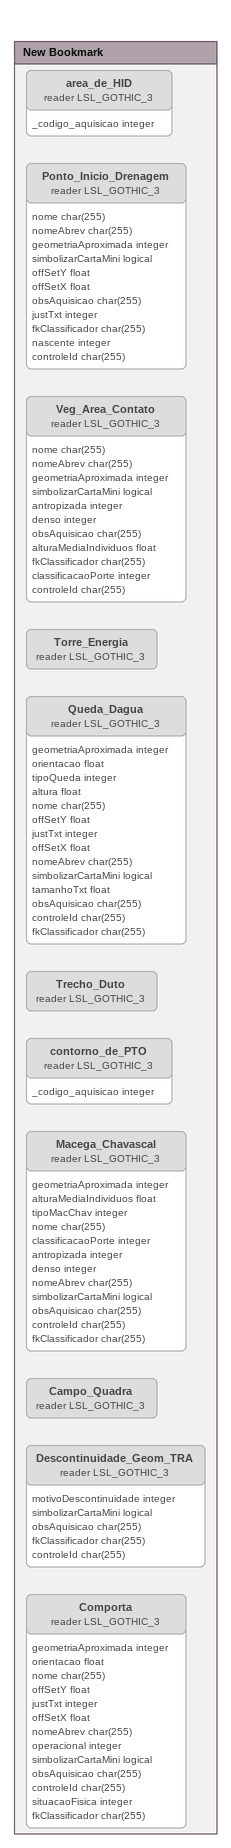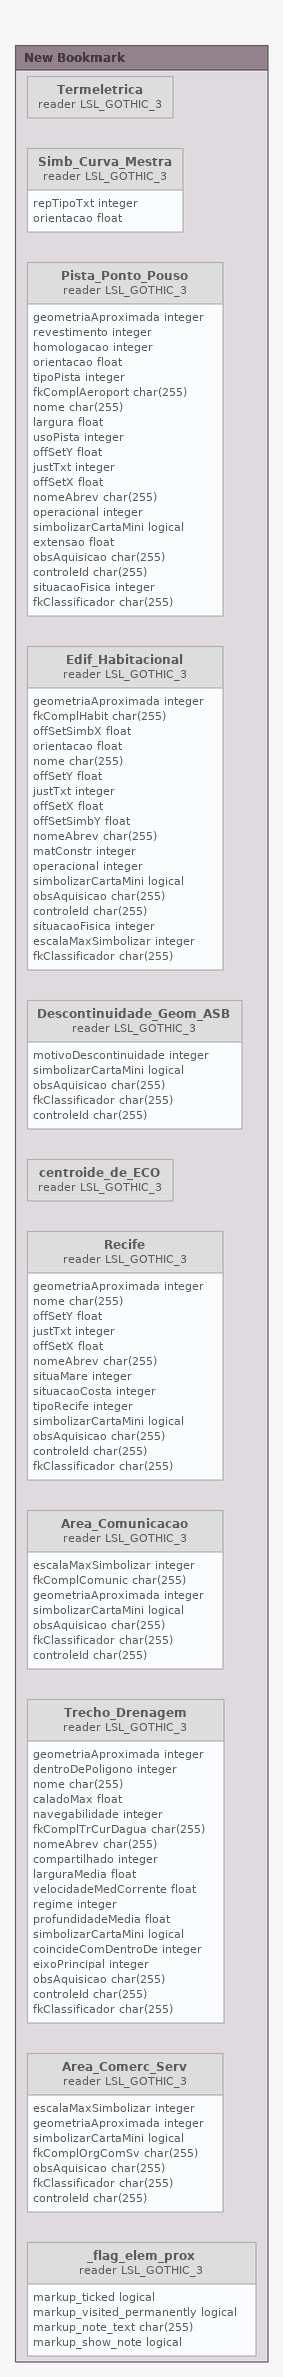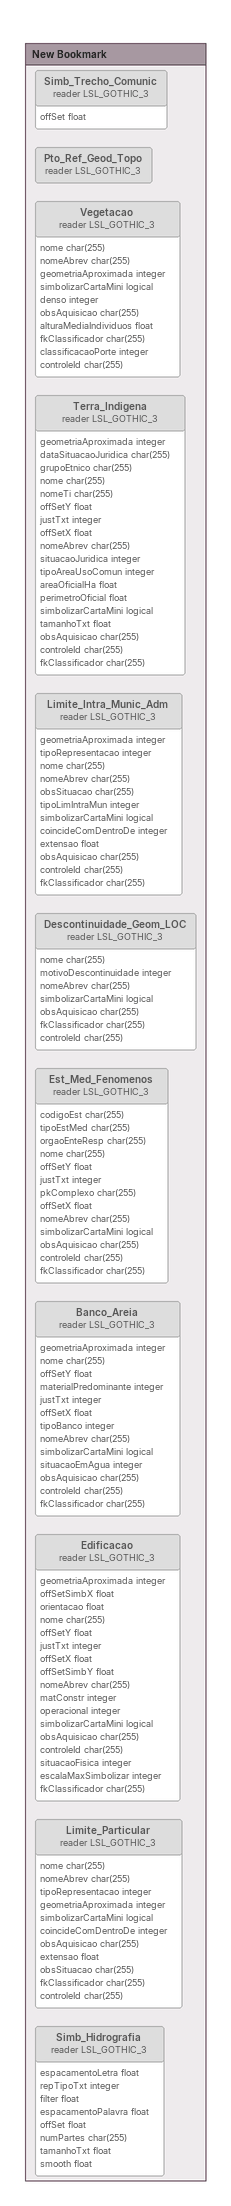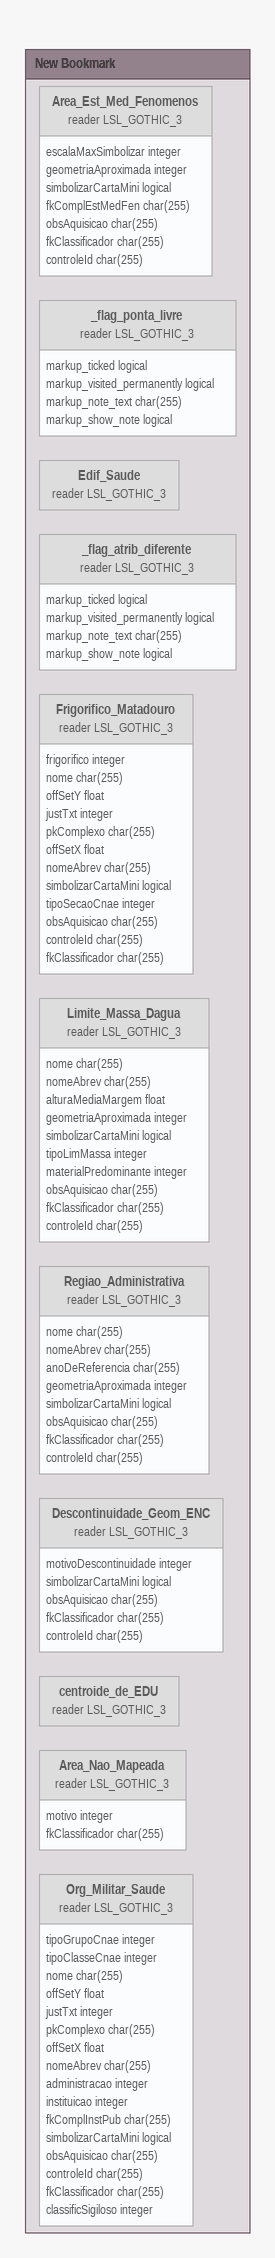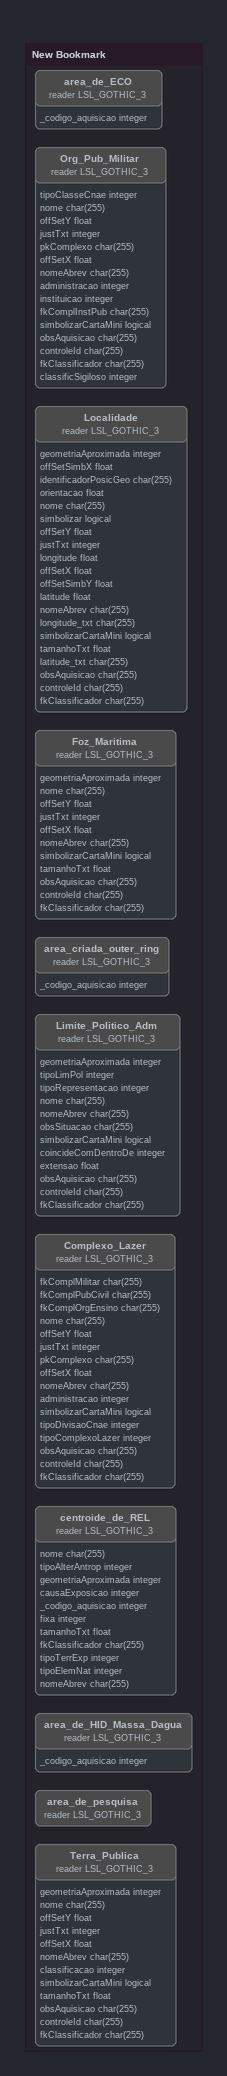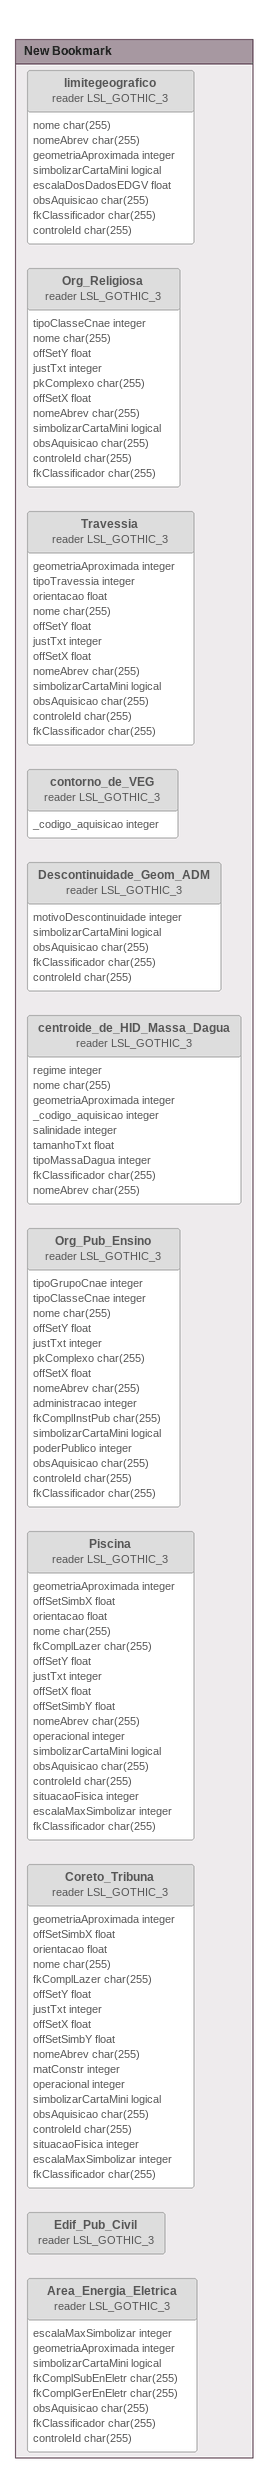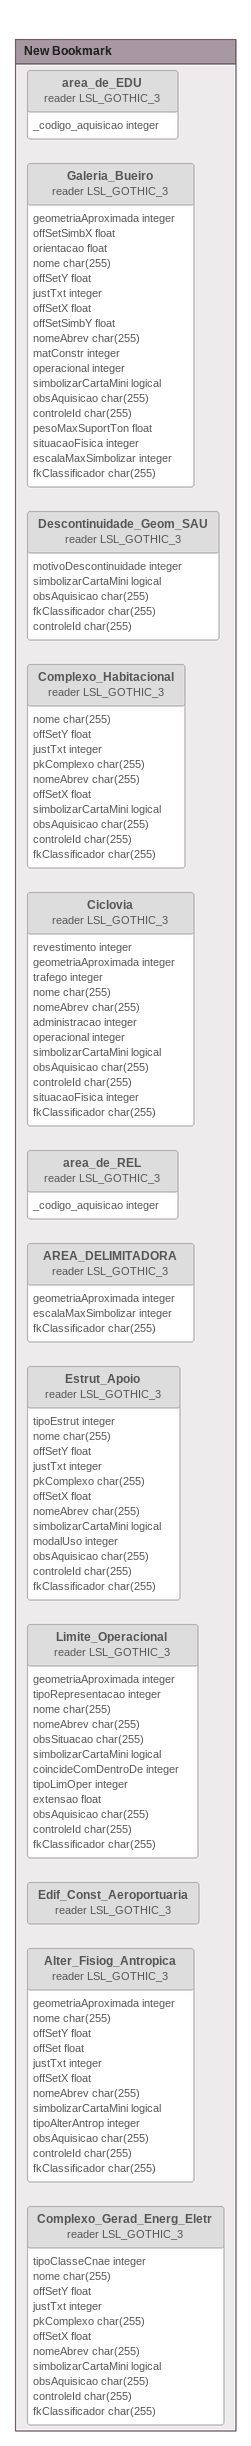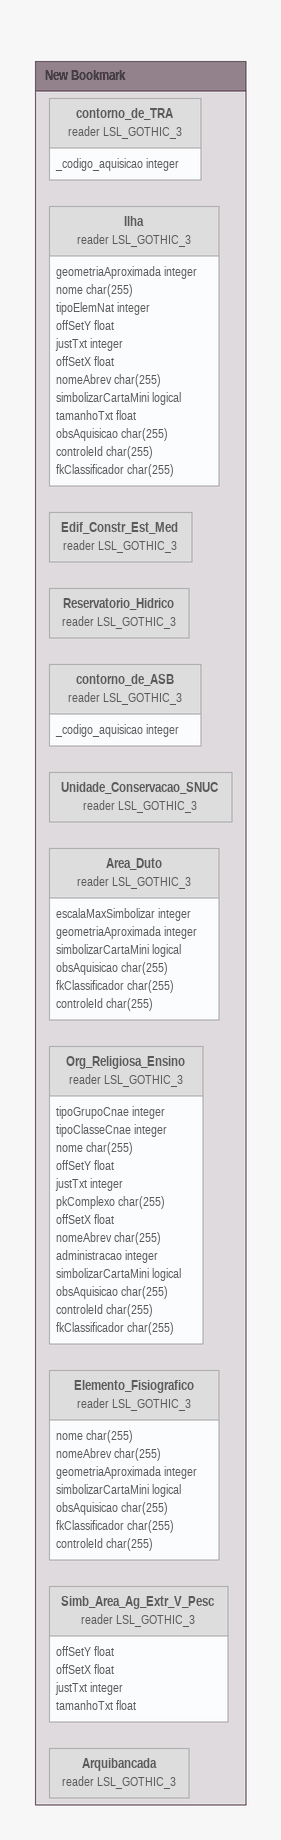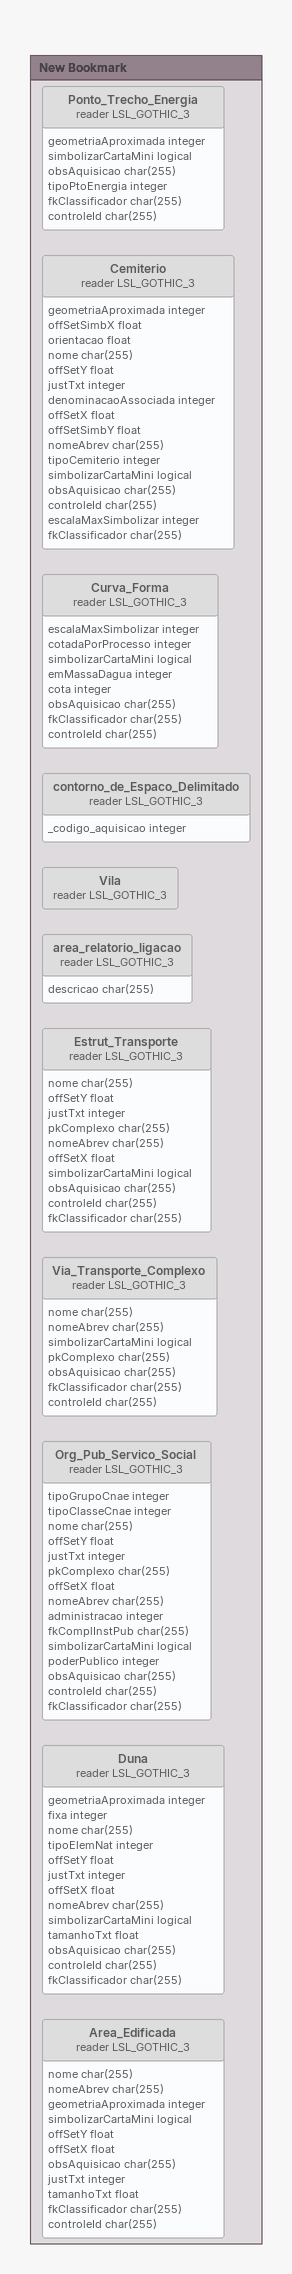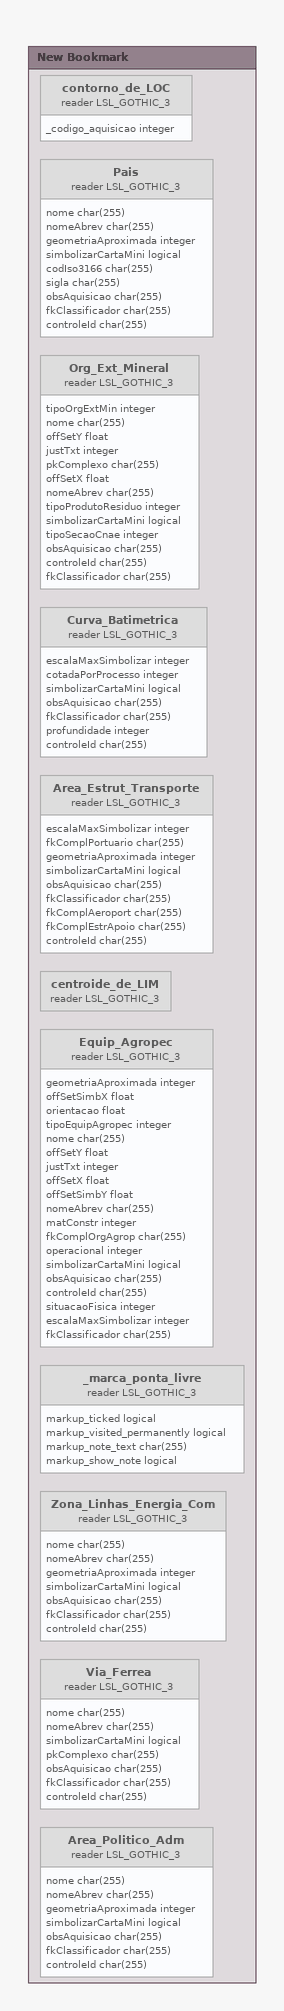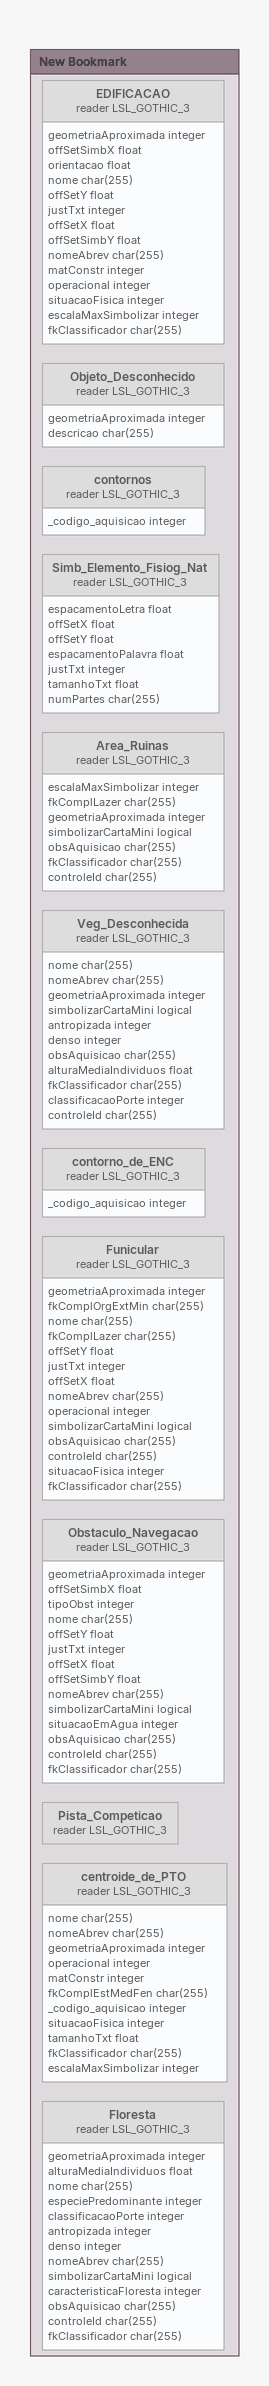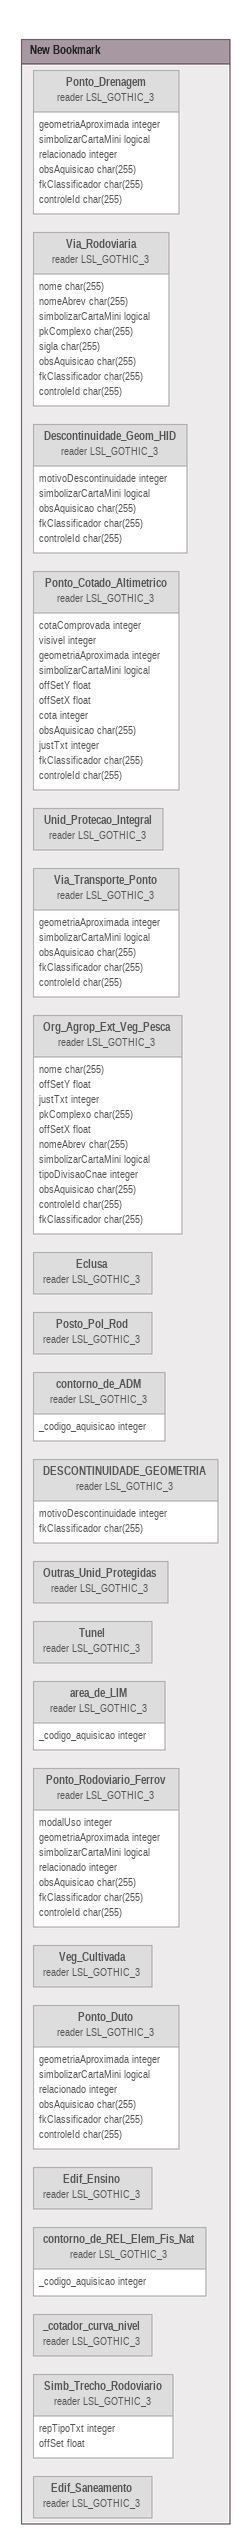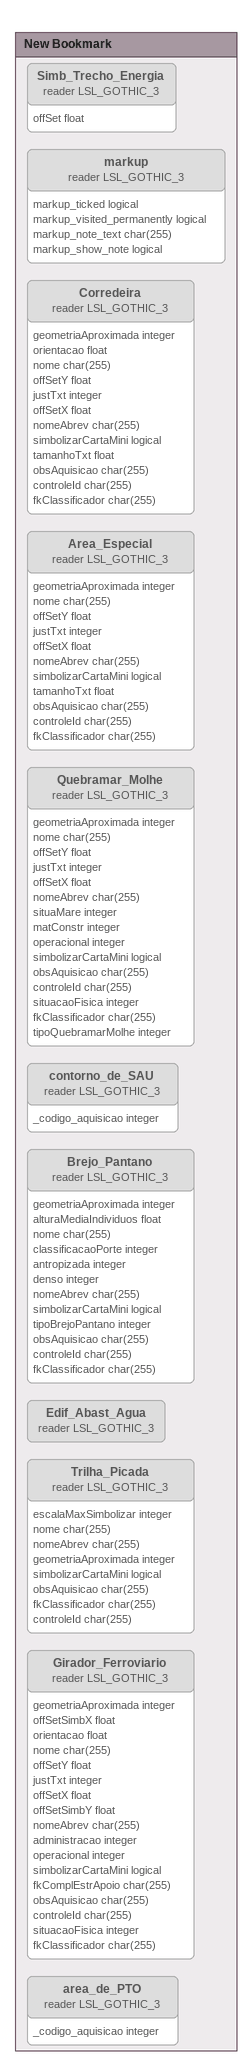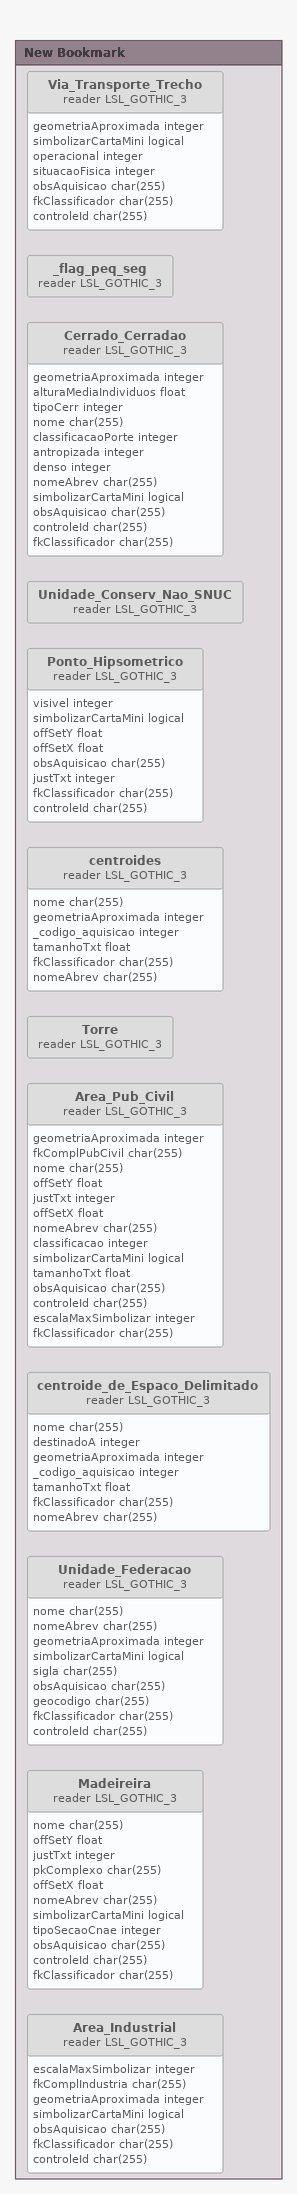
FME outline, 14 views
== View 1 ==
Bookmark: New Bookmark
area_de_HID (reader LSL_GOTHIC_3) [off]
    attributes: _codigo_aquisicao integer
Ponto_Inicio_Drenagem (reader LSL_GOTHIC_3) [off]
    attributes: nome char(255), nomeAbrev char(255), geometriaAproximada integer, simbolizarCartaMini logical, offSetY float, offSetX float, obsAquisicao char(255), justTxt integer, fkClassificador char(255), nascente integer, controleId char(255)
Veg_Area_Contato (reader LSL_GOTHIC_3) [off]
    attributes: nome char(255), nomeAbrev char(255), geometriaAproximada integer, simbolizarCartaMini logical, antropizada integer, denso integer, obsAquisicao char(255), alturaMediaIndividuos float, fkClassificador char(255), classificacaoPorte integer, controleId char(255)
Torre_Energia (reader LSL_GOTHIC_3) [off]
Queda_Dagua (reader LSL_GOTHIC_3) [off]
    attributes: geometriaAproximada integer, orientacao float, tipoQueda integer, altura float, nome char(255), offSetY float, justTxt integer, offSetX float, nomeAbrev char(255), simbolizarCartaMini logical, tamanhoTxt float, obsAquisicao char(255), controleId char(255), fkClassificador char(255)
Trecho_Duto (reader LSL_GOTHIC_3) [off]
contorno_de_PTO (reader LSL_GOTHIC_3) [off]
    attributes: _codigo_aquisicao integer
Macega_Chavascal (reader LSL_GOTHIC_3) [off]
    attributes: geometriaAproximada integer, alturaMediaIndividuos float, tipoMacChav integer, nome char(255), classificacaoPorte integer, antropizada integer, denso integer, nomeAbrev char(255), simbolizarCartaMini logical, obsAquisicao char(255), controleId char(255), fkClassificador char(255)
Campo_Quadra (reader LSL_GOTHIC_3) [off]
Descontinuidade_Geom_TRA (reader LSL_GOTHIC_3) [off]
    attributes: motivoDescontinuidade integer, simbolizarCartaMini logical, obsAquisicao char(255), fkClassificador char(255), controleId char(255)
Comporta (reader LSL_GOTHIC_3) [off]
    attributes: geometriaAproximada integer, orientacao float, nome char(255), offSetY float, justTxt integer, offSetX float, nomeAbrev char(255), operacional integer, simbolizarCartaMini logical, obsAquisicao char(255), controleId char(255), situacaoFisica integer, fkClassificador char(255)

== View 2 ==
Bookmark: New Bookmark
Termeletrica (reader LSL_GOTHIC_3) [off]
Simb_Curva_Mestra (reader LSL_GOTHIC_3) [off]
    attributes: repTipoTxt integer, orientacao float
Pista_Ponto_Pouso (reader LSL_GOTHIC_3) [off]
    attributes: geometriaAproximada integer, revestimento integer, homologacao integer, orientacao float, tipoPista integer, fkComplAeroport char(255), nome char(255), largura float, usoPista integer, offSetY float, justTxt integer, offSetX float, nomeAbrev char(255), operacional integer, simbolizarCartaMini logical, extensao float, obsAquisicao char(255), controleId char(255), situacaoFisica integer, fkClassificador char(255)
Edif_Habitacional (reader LSL_GOTHIC_3) [off]
    attributes: geometriaAproximada integer, fkComplHabit char(255), offSetSimbX float, orientacao float, nome char(255), offSetY float, justTxt integer, offSetX float, offSetSimbY float, nomeAbrev char(255), matConstr integer, operacional integer, simbolizarCartaMini logical, obsAquisicao char(255), controleId char(255), situacaoFisica integer, escalaMaxSimbolizar integer, fkClassificador char(255)
Descontinuidade_Geom_ASB (reader LSL_GOTHIC_3) [off]
    attributes: motivoDescontinuidade integer, simbolizarCartaMini logical, obsAquisicao char(255), fkClassificador char(255), controleId char(255)
centroide_de_ECO (reader LSL_GOTHIC_3) [off]
Recife (reader LSL_GOTHIC_3) [off]
    attributes: geometriaAproximada integer, nome char(255), offSetY float, justTxt integer, offSetX float, nomeAbrev char(255), situaMare integer, situacaoCosta integer, tipoRecife integer, simbolizarCartaMini logical, obsAquisicao char(255), controleId char(255), fkClassificador char(255)
Area_Comunicacao (reader LSL_GOTHIC_3) [off]
    attributes: escalaMaxSimbolizar integer, fkComplComunic char(255), geometriaAproximada integer, simbolizarCartaMini logical, obsAquisicao char(255), fkClassificador char(255), controleId char(255)
Trecho_Drenagem (reader LSL_GOTHIC_3) [off]
    attributes: geometriaAproximada integer, dentroDePoligono integer, nome char(255), caladoMax float, navegabilidade integer, fkComplTrCurDagua char(255), nomeAbrev char(255), compartilhado integer, larguraMedia float, velocidadeMedCorrente float, regime integer, profundidadeMedia float, simbolizarCartaMini logical, coincideComDentroDe integer, eixoPrincipal integer, obsAquisicao char(255), controleId char(255), fkClassificador char(255)
Area_Comerc_Serv (reader LSL_GOTHIC_3) [off]
    attributes: escalaMaxSimbolizar integer, geometriaAproximada integer, simbolizarCartaMini logical, fkComplOrgComSv char(255), obsAquisicao char(255), fkClassificador char(255), controleId char(255)
_flag_elem_prox (reader LSL_GOTHIC_3) [off]
    attributes: markup_ticked logical, markup_visited_permanently logical, markup_note_text char(255), markup_show_note logical

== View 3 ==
Bookmark: New Bookmark
Simb_Trecho_Comunic (reader LSL_GOTHIC_3) [off]
    attributes: offSet float
Pto_Ref_Geod_Topo (reader LSL_GOTHIC_3) [off]
Vegetacao (reader LSL_GOTHIC_3) [off]
    attributes: nome char(255), nomeAbrev char(255), geometriaAproximada integer, simbolizarCartaMini logical, denso integer, obsAquisicao char(255), alturaMediaIndividuos float, fkClassificador char(255), classificacaoPorte integer, controleId char(255)
Terra_Indigena (reader LSL_GOTHIC_3) [off]
    attributes: geometriaAproximada integer, dataSituacaoJuridica char(255), grupoEtnico char(255), nome char(255), nomeTi char(255), offSetY float, justTxt integer, offSetX float, nomeAbrev char(255), situacaoJuridica integer, tipoAreaUsoComun integer, areaOficialHa float, perimetroOficial float, simbolizarCartaMini logical, tamanhoTxt float, obsAquisicao char(255), controleId char(255), fkClassificador char(255)
Limite_Intra_Munic_Adm (reader LSL_GOTHIC_3) [off]
    attributes: geometriaAproximada integer, tipoRepresentacao integer, nome char(255), nomeAbrev char(255), obsSituacao char(255), tipoLimIntraMun integer, simbolizarCartaMini logical, coincideComDentroDe integer, extensao float, obsAquisicao char(255), controleId char(255), fkClassificador char(255)
Descontinuidade_Geom_LOC (reader LSL_GOTHIC_3) [off]
    attributes: nome char(255), motivoDescontinuidade integer, nomeAbrev char(255), simbolizarCartaMini logical, obsAquisicao char(255), fkClassificador char(255), controleId char(255)
Est_Med_Fenomenos (reader LSL_GOTHIC_3) [off]
    attributes: codigoEst char(255), tipoEstMed char(255), orgaoEnteResp char(255), nome char(255), offSetY float, justTxt integer, pkComplexo char(255), offSetX float, nomeAbrev char(255), simbolizarCartaMini logical, obsAquisicao char(255), controleId char(255), fkClassificador char(255)
Banco_Areia (reader LSL_GOTHIC_3) [off]
    attributes: geometriaAproximada integer, nome char(255), offSetY float, materialPredominante integer, justTxt integer, offSetX float, tipoBanco integer, nomeAbrev char(255), simbolizarCartaMini logical, situacaoEmAgua integer, obsAquisicao char(255), controleId char(255), fkClassificador char(255)
Edificacao (reader LSL_GOTHIC_3) [off]
    attributes: geometriaAproximada integer, offSetSimbX float, orientacao float, nome char(255), offSetY float, justTxt integer, offSetX float, offSetSimbY float, nomeAbrev char(255), matConstr integer, operacional integer, simbolizarCartaMini logical, obsAquisicao char(255), controleId char(255), situacaoFisica integer, escalaMaxSimbolizar integer, fkClassificador char(255)
Limite_Particular (reader LSL_GOTHIC_3) [off]
    attributes: nome char(255), nomeAbrev char(255), tipoRepresentacao integer, geometriaAproximada integer, simbolizarCartaMini logical, coincideComDentroDe integer, obsAquisicao char(255), extensao float, obsSituacao char(255), fkClassificador char(255), controleId char(255)
Simb_Hidrografia (reader LSL_GOTHIC_3) [off]
    attributes: espacamentoLetra float, repTipoTxt integer, filter float, espacamentoPalavra float, offSet float, numPartes char(255), tamanhoTxt float, smooth float

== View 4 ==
Bookmark: New Bookmark
Area_Est_Med_Fenomenos (reader LSL_GOTHIC_3) [off]
    attributes: escalaMaxSimbolizar integer, geometriaAproximada integer, simbolizarCartaMini logical, fkComplEstMedFen char(255), obsAquisicao char(255), fkClassificador char(255), controleId char(255)
_flag_ponta_livre (reader LSL_GOTHIC_3) [off]
    attributes: markup_ticked logical, markup_visited_permanently logical, markup_note_text char(255), markup_show_note logical
Edif_Saude (reader LSL_GOTHIC_3) [off]
_flag_atrib_diferente (reader LSL_GOTHIC_3) [off]
    attributes: markup_ticked logical, markup_visited_permanently logical, markup_note_text char(255), markup_show_note logical
Frigorifico_Matadouro (reader LSL_GOTHIC_3) [off]
    attributes: frigorifico integer, nome char(255), offSetY float, justTxt integer, pkComplexo char(255), offSetX float, nomeAbrev char(255), simbolizarCartaMini logical, tipoSecaoCnae integer, obsAquisicao char(255), controleId char(255), fkClassificador char(255)
Limite_Massa_Dagua (reader LSL_GOTHIC_3) [off]
    attributes: nome char(255), nomeAbrev char(255), alturaMediaMargem float, geometriaAproximada integer, simbolizarCartaMini logical, tipoLimMassa integer, materialPredominante integer, obsAquisicao char(255), fkClassificador char(255), controleId char(255)
Regiao_Administrativa (reader LSL_GOTHIC_3) [off]
    attributes: nome char(255), nomeAbrev char(255), anoDeReferencia char(255), geometriaAproximada integer, simbolizarCartaMini logical, obsAquisicao char(255), fkClassificador char(255), controleId char(255)
Descontinuidade_Geom_ENC (reader LSL_GOTHIC_3) [off]
    attributes: motivoDescontinuidade integer, simbolizarCartaMini logical, obsAquisicao char(255), fkClassificador char(255), controleId char(255)
centroide_de_EDU (reader LSL_GOTHIC_3) [off]
Area_Nao_Mapeada (reader LSL_GOTHIC_3) [off]
    attributes: motivo integer, fkClassificador char(255)
Org_Militar_Saude (reader LSL_GOTHIC_3) [off]
    attributes: tipoGrupoCnae integer, tipoClasseCnae integer, nome char(255), offSetY float, justTxt integer, pkComplexo char(255), offSetX float, nomeAbrev char(255), administracao integer, instituicao integer, fkComplInstPub char(255), simbolizarCartaMini logical, obsAquisicao char(255), controleId char(255), fkClassificador char(255), classificSigiloso integer

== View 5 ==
Bookmark: New Bookmark
area_de_ECO (reader LSL_GOTHIC_3) [off]
    attributes: _codigo_aquisicao integer
Org_Pub_Militar (reader LSL_GOTHIC_3) [off]
    attributes: tipoClasseCnae integer, nome char(255), offSetY float, justTxt integer, pkComplexo char(255), offSetX float, nomeAbrev char(255), administracao integer, instituicao integer, fkComplInstPub char(255), simbolizarCartaMini logical, obsAquisicao char(255), controleId char(255), fkClassificador char(255), classificSigiloso integer
Localidade (reader LSL_GOTHIC_3) [off]
    attributes: geometriaAproximada integer, offSetSimbX float, identificadorPosicGeo char(255), orientacao float, nome char(255), simbolizar logical, offSetY float, justTxt integer, longitude float, offSetX float, offSetSimbY float, latitude float, nomeAbrev char(255), longitude_txt char(255), simbolizarCartaMini logical, tamanhoTxt float, latitude_txt char(255), obsAquisicao char(255), controleId char(255), fkClassificador char(255)
Foz_Maritima (reader LSL_GOTHIC_3) [off]
    attributes: geometriaAproximada integer, nome char(255), offSetY float, justTxt integer, offSetX float, nomeAbrev char(255), simbolizarCartaMini logical, tamanhoTxt float, obsAquisicao char(255), controleId char(255), fkClassificador char(255)
area_criada_outer_ring (reader LSL_GOTHIC_3) [off]
    attributes: _codigo_aquisicao integer
Limite_Politico_Adm (reader LSL_GOTHIC_3) [off]
    attributes: geometriaAproximada integer, tipoLimPol integer, tipoRepresentacao integer, nome char(255), nomeAbrev char(255), obsSituacao char(255), simbolizarCartaMini logical, coincideComDentroDe integer, extensao float, obsAquisicao char(255), controleId char(255), fkClassificador char(255)
Complexo_Lazer (reader LSL_GOTHIC_3) [off]
    attributes: fkComplMilitar char(255), fkComplPubCivil char(255), fkComplOrgEnsino char(255), nome char(255), offSetY float, justTxt integer, pkComplexo char(255), offSetX float, nomeAbrev char(255), administracao integer, simbolizarCartaMini logical, tipoDivisaoCnae integer, tipoComplexoLazer integer, obsAquisicao char(255), controleId char(255), fkClassificador char(255)
centroide_de_REL (reader LSL_GOTHIC_3) [off]
    attributes: nome char(255), tipoAlterAntrop integer, geometriaAproximada integer, causaExposicao integer, _codigo_aquisicao integer, fixa integer, tamanhoTxt float, fkClassificador char(255), tipoTerrExp integer, tipoElemNat integer, nomeAbrev char(255)
area_de_HID_Massa_Dagua (reader LSL_GOTHIC_3) [off]
    attributes: _codigo_aquisicao integer
area_de_pesquisa (reader LSL_GOTHIC_3) [off]
Terra_Publica (reader LSL_GOTHIC_3) [off]
    attributes: geometriaAproximada integer, nome char(255), offSetY float, justTxt integer, offSetX float, nomeAbrev char(255), classificacao integer, simbolizarCartaMini logical, tamanhoTxt float, obsAquisicao char(255), controleId char(255), fkClassificador char(255)

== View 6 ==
Bookmark: New Bookmark
limitegeografico (reader LSL_GOTHIC_3) [off]
    attributes: nome char(255), nomeAbrev char(255), geometriaAproximada integer, simbolizarCartaMini logical, escalaDosDadosEDGV float, obsAquisicao char(255), fkClassificador char(255), controleId char(255)
Org_Religiosa (reader LSL_GOTHIC_3) [off]
    attributes: tipoClasseCnae integer, nome char(255), offSetY float, justTxt integer, pkComplexo char(255), offSetX float, nomeAbrev char(255), simbolizarCartaMini logical, obsAquisicao char(255), controleId char(255), fkClassificador char(255)
Travessia (reader LSL_GOTHIC_3) [off]
    attributes: geometriaAproximada integer, tipoTravessia integer, orientacao float, nome char(255), offSetY float, justTxt integer, offSetX float, nomeAbrev char(255), simbolizarCartaMini logical, obsAquisicao char(255), controleId char(255), fkClassificador char(255)
contorno_de_VEG (reader LSL_GOTHIC_3) [off]
    attributes: _codigo_aquisicao integer
Descontinuidade_Geom_ADM (reader LSL_GOTHIC_3) [off]
    attributes: motivoDescontinuidade integer, simbolizarCartaMini logical, obsAquisicao char(255), fkClassificador char(255), controleId char(255)
centroide_de_HID_Massa_Dagua (reader LSL_GOTHIC_3) [off]
    attributes: regime integer, nome char(255), geometriaAproximada integer, _codigo_aquisicao integer, salinidade integer, tamanhoTxt float, tipoMassaDagua integer, fkClassificador char(255), nomeAbrev char(255)
Org_Pub_Ensino (reader LSL_GOTHIC_3) [off]
    attributes: tipoGrupoCnae integer, tipoClasseCnae integer, nome char(255), offSetY float, justTxt integer, pkComplexo char(255), offSetX float, nomeAbrev char(255), administracao integer, fkComplInstPub char(255), simbolizarCartaMini logical, poderPublico integer, obsAquisicao char(255), controleId char(255), fkClassificador char(255)
Piscina (reader LSL_GOTHIC_3) [off]
    attributes: geometriaAproximada integer, offSetSimbX float, orientacao float, nome char(255), fkComplLazer char(255), offSetY float, justTxt integer, offSetX float, offSetSimbY float, nomeAbrev char(255), operacional integer, simbolizarCartaMini logical, obsAquisicao char(255), controleId char(255), situacaoFisica integer, escalaMaxSimbolizar integer, fkClassificador char(255)
Coreto_Tribuna (reader LSL_GOTHIC_3) [off]
    attributes: geometriaAproximada integer, offSetSimbX float, orientacao float, nome char(255), fkComplLazer char(255), offSetY float, justTxt integer, offSetX float, offSetSimbY float, nomeAbrev char(255), matConstr integer, operacional integer, simbolizarCartaMini logical, obsAquisicao char(255), controleId char(255), situacaoFisica integer, escalaMaxSimbolizar integer, fkClassificador char(255)
Edif_Pub_Civil (reader LSL_GOTHIC_3) [off]
Area_Energia_Eletrica (reader LSL_GOTHIC_3) [off]
    attributes: escalaMaxSimbolizar integer, geometriaAproximada integer, simbolizarCartaMini logical, fkComplSubEnEletr char(255), fkComplGerEnEletr char(255), obsAquisicao char(255), fkClassificador char(255), controleId char(255)

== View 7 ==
Bookmark: New Bookmark
area_de_EDU (reader LSL_GOTHIC_3) [off]
    attributes: _codigo_aquisicao integer
Galeria_Bueiro (reader LSL_GOTHIC_3) [off]
    attributes: geometriaAproximada integer, offSetSimbX float, orientacao float, nome char(255), offSetY float, justTxt integer, offSetX float, offSetSimbY float, nomeAbrev char(255), matConstr integer, operacional integer, simbolizarCartaMini logical, obsAquisicao char(255), controleId char(255), pesoMaxSuportTon float, situacaoFisica integer, escalaMaxSimbolizar integer, fkClassificador char(255)
Descontinuidade_Geom_SAU (reader LSL_GOTHIC_3) [off]
    attributes: motivoDescontinuidade integer, simbolizarCartaMini logical, obsAquisicao char(255), fkClassificador char(255), controleId char(255)
Complexo_Habitacional (reader LSL_GOTHIC_3) [off]
    attributes: nome char(255), offSetY float, justTxt integer, pkComplexo char(255), nomeAbrev char(255), offSetX float, simbolizarCartaMini logical, obsAquisicao char(255), controleId char(255), fkClassificador char(255)
Ciclovia (reader LSL_GOTHIC_3) [off]
    attributes: revestimento integer, geometriaAproximada integer, trafego integer, nome char(255), nomeAbrev char(255), administracao integer, operacional integer, simbolizarCartaMini logical, obsAquisicao char(255), controleId char(255), situacaoFisica integer, fkClassificador char(255)
area_de_REL (reader LSL_GOTHIC_3) [off]
    attributes: _codigo_aquisicao integer
AREA_DELIMITADORA (reader LSL_GOTHIC_3) [off]
    attributes: geometriaAproximada integer, escalaMaxSimbolizar integer, fkClassificador char(255)
Estrut_Apoio (reader LSL_GOTHIC_3) [off]
    attributes: tipoEstrut integer, nome char(255), offSetY float, justTxt integer, pkComplexo char(255), offSetX float, nomeAbrev char(255), simbolizarCartaMini logical, modalUso integer, obsAquisicao char(255), controleId char(255), fkClassificador char(255)
Limite_Operacional (reader LSL_GOTHIC_3) [off]
    attributes: geometriaAproximada integer, tipoRepresentacao integer, nome char(255), nomeAbrev char(255), obsSituacao char(255), simbolizarCartaMini logical, coincideComDentroDe integer, tipoLimOper integer, extensao float, obsAquisicao char(255), controleId char(255), fkClassificador char(255)
Edif_Const_Aeroportuaria (reader LSL_GOTHIC_3) [off]
Alter_Fisiog_Antropica (reader LSL_GOTHIC_3) [off]
    attributes: geometriaAproximada integer, nome char(255), offSetY float, offSet float, justTxt integer, offSetX float, nomeAbrev char(255), simbolizarCartaMini logical, tipoAlterAntrop integer, obsAquisicao char(255), controleId char(255), fkClassificador char(255)
Complexo_Gerad_Energ_Eletr (reader LSL_GOTHIC_3) [off]
    attributes: tipoClasseCnae integer, nome char(255), offSetY float, justTxt integer, pkComplexo char(255), offSetX float, nomeAbrev char(255), simbolizarCartaMini logical, obsAquisicao char(255), controleId char(255), fkClassificador char(255)

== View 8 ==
Bookmark: New Bookmark
contorno_de_TRA (reader LSL_GOTHIC_3) [off]
    attributes: _codigo_aquisicao integer
Ilha (reader LSL_GOTHIC_3) [off]
    attributes: geometriaAproximada integer, nome char(255), tipoElemNat integer, offSetY float, justTxt integer, offSetX float, nomeAbrev char(255), simbolizarCartaMini logical, tamanhoTxt float, obsAquisicao char(255), controleId char(255), fkClassificador char(255)
Edif_Constr_Est_Med (reader LSL_GOTHIC_3) [off]
Reservatorio_Hidrico (reader LSL_GOTHIC_3) [off]
contorno_de_ASB (reader LSL_GOTHIC_3) [off]
    attributes: _codigo_aquisicao integer
Unidade_Conservacao_SNUC (reader LSL_GOTHIC_3) [off]
Area_Duto (reader LSL_GOTHIC_3) [off]
    attributes: escalaMaxSimbolizar integer, geometriaAproximada integer, simbolizarCartaMini logical, obsAquisicao char(255), fkClassificador char(255), controleId char(255)
Org_Religiosa_Ensino (reader LSL_GOTHIC_3) [off]
    attributes: tipoGrupoCnae integer, tipoClasseCnae integer, nome char(255), offSetY float, justTxt integer, pkComplexo char(255), offSetX float, nomeAbrev char(255), administracao integer, simbolizarCartaMini logical, obsAquisicao char(255), controleId char(255), fkClassificador char(255)
Elemento_Fisiografico (reader LSL_GOTHIC_3) [off]
    attributes: nome char(255), nomeAbrev char(255), geometriaAproximada integer, simbolizarCartaMini logical, obsAquisicao char(255), fkClassificador char(255), controleId char(255)
Simb_Area_Ag_Extr_V_Pesc (reader LSL_GOTHIC_3) [off]
    attributes: offSetY float, offSetX float, justTxt integer, tamanhoTxt float
Arquibancada (reader LSL_GOTHIC_3) [off]

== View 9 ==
Bookmark: New Bookmark
Ponto_Trecho_Energia (reader LSL_GOTHIC_3) [off]
    attributes: geometriaAproximada integer, simbolizarCartaMini logical, obsAquisicao char(255), tipoPtoEnergia integer, fkClassificador char(255), controleId char(255)
Cemiterio (reader LSL_GOTHIC_3) [off]
    attributes: geometriaAproximada integer, offSetSimbX float, orientacao float, nome char(255), offSetY float, justTxt integer, denominacaoAssociada integer, offSetX float, offSetSimbY float, nomeAbrev char(255), tipoCemiterio integer, simbolizarCartaMini logical, obsAquisicao char(255), controleId char(255), escalaMaxSimbolizar integer, fkClassificador char(255)
Curva_Forma (reader LSL_GOTHIC_3) [off]
    attributes: escalaMaxSimbolizar integer, cotadaPorProcesso integer, simbolizarCartaMini logical, emMassaDagua integer, cota integer, obsAquisicao char(255), fkClassificador char(255), controleId char(255)
contorno_de_Espaco_Delimitado (reader LSL_GOTHIC_3) [off]
    attributes: _codigo_aquisicao integer
Vila (reader LSL_GOTHIC_3) [off]
area_relatorio_ligacao (reader LSL_GOTHIC_3) [off]
    attributes: descricao char(255)
Estrut_Transporte (reader LSL_GOTHIC_3) [off]
    attributes: nome char(255), offSetY float, justTxt integer, pkComplexo char(255), nomeAbrev char(255), offSetX float, simbolizarCartaMini logical, obsAquisicao char(255), controleId char(255), fkClassificador char(255)
Via_Transporte_Complexo (reader LSL_GOTHIC_3) [off]
    attributes: nome char(255), nomeAbrev char(255), simbolizarCartaMini logical, pkComplexo char(255), obsAquisicao char(255), fkClassificador char(255), controleId char(255)
Org_Pub_Servico_Social (reader LSL_GOTHIC_3) [off]
    attributes: tipoGrupoCnae integer, tipoClasseCnae integer, nome char(255), offSetY float, justTxt integer, pkComplexo char(255), offSetX float, nomeAbrev char(255), administracao integer, fkComplInstPub char(255), simbolizarCartaMini logical, poderPublico integer, obsAquisicao char(255), controleId char(255), fkClassificador char(255)
Duna (reader LSL_GOTHIC_3) [off]
    attributes: geometriaAproximada integer, fixa integer, nome char(255), tipoElemNat integer, offSetY float, justTxt integer, offSetX float, nomeAbrev char(255), simbolizarCartaMini logical, tamanhoTxt float, obsAquisicao char(255), controleId char(255), fkClassificador char(255)
Area_Edificada (reader LSL_GOTHIC_3) [off]
    attributes: nome char(255), nomeAbrev char(255), geometriaAproximada integer, simbolizarCartaMini logical, offSetY float, offSetX float, obsAquisicao char(255), justTxt integer, tamanhoTxt float, fkClassificador char(255), controleId char(255)

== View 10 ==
Bookmark: New Bookmark
contorno_de_LOC (reader LSL_GOTHIC_3) [off]
    attributes: _codigo_aquisicao integer
Pais (reader LSL_GOTHIC_3) [off]
    attributes: nome char(255), nomeAbrev char(255), geometriaAproximada integer, simbolizarCartaMini logical, codIso3166 char(255), sigla char(255), obsAquisicao char(255), fkClassificador char(255), controleId char(255)
Org_Ext_Mineral (reader LSL_GOTHIC_3) [off]
    attributes: tipoOrgExtMin integer, nome char(255), offSetY float, justTxt integer, pkComplexo char(255), offSetX float, nomeAbrev char(255), tipoProdutoResiduo integer, simbolizarCartaMini logical, tipoSecaoCnae integer, obsAquisicao char(255), controleId char(255), fkClassificador char(255)
Curva_Batimetrica (reader LSL_GOTHIC_3) [off]
    attributes: escalaMaxSimbolizar integer, cotadaPorProcesso integer, simbolizarCartaMini logical, obsAquisicao char(255), fkClassificador char(255), profundidade integer, controleId char(255)
Area_Estrut_Transporte (reader LSL_GOTHIC_3) [off]
    attributes: escalaMaxSimbolizar integer, fkComplPortuario char(255), geometriaAproximada integer, simbolizarCartaMini logical, obsAquisicao char(255), fkClassificador char(255), fkComplAeroport char(255), fkComplEstrApoio char(255), controleId char(255)
centroide_de_LIM (reader LSL_GOTHIC_3) [off]
Equip_Agropec (reader LSL_GOTHIC_3) [off]
    attributes: geometriaAproximada integer, offSetSimbX float, orientacao float, tipoEquipAgropec integer, nome char(255), offSetY float, justTxt integer, offSetX float, offSetSimbY float, nomeAbrev char(255), matConstr integer, fkComplOrgAgrop char(255), operacional integer, simbolizarCartaMini logical, obsAquisicao char(255), controleId char(255), situacaoFisica integer, escalaMaxSimbolizar integer, fkClassificador char(255)
_marca_ponta_livre (reader LSL_GOTHIC_3) [off]
    attributes: markup_ticked logical, markup_visited_permanently logical, markup_note_text char(255), markup_show_note logical
Zona_Linhas_Energia_Com (reader LSL_GOTHIC_3) [off]
    attributes: nome char(255), nomeAbrev char(255), geometriaAproximada integer, simbolizarCartaMini logical, obsAquisicao char(255), fkClassificador char(255), controleId char(255)
Via_Ferrea (reader LSL_GOTHIC_3) [off]
    attributes: nome char(255), nomeAbrev char(255), simbolizarCartaMini logical, pkComplexo char(255), obsAquisicao char(255), fkClassificador char(255), controleId char(255)
Area_Politico_Adm (reader LSL_GOTHIC_3) [off]
    attributes: nome char(255), nomeAbrev char(255), geometriaAproximada integer, simbolizarCartaMini logical, obsAquisicao char(255), fkClassificador char(255), controleId char(255)

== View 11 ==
Bookmark: New Bookmark
EDIFICACAO (reader LSL_GOTHIC_3) [off]
    attributes: geometriaAproximada integer, offSetSimbX float, orientacao float, nome char(255), offSetY float, justTxt integer, offSetX float, offSetSimbY float, nomeAbrev char(255), matConstr integer, operacional integer, situacaoFisica integer, escalaMaxSimbolizar integer, fkClassificador char(255)
Objeto_Desconhecido (reader LSL_GOTHIC_3) [off]
    attributes: geometriaAproximada integer, descricao char(255)
contornos (reader LSL_GOTHIC_3) [off]
    attributes: _codigo_aquisicao integer
Simb_Elemento_Fisiog_Nat (reader LSL_GOTHIC_3) [off]
    attributes: espacamentoLetra float, offSetX float, offSetY float, espacamentoPalavra float, justTxt integer, tamanhoTxt float, numPartes char(255)
Area_Ruinas (reader LSL_GOTHIC_3) [off]
    attributes: escalaMaxSimbolizar integer, fkComplLazer char(255), geometriaAproximada integer, simbolizarCartaMini logical, obsAquisicao char(255), fkClassificador char(255), controleId char(255)
Veg_Desconhecida (reader LSL_GOTHIC_3) [off]
    attributes: nome char(255), nomeAbrev char(255), geometriaAproximada integer, simbolizarCartaMini logical, antropizada integer, denso integer, obsAquisicao char(255), alturaMediaIndividuos float, fkClassificador char(255), classificacaoPorte integer, controleId char(255)
contorno_de_ENC (reader LSL_GOTHIC_3) [off]
    attributes: _codigo_aquisicao integer
Funicular (reader LSL_GOTHIC_3) [off]
    attributes: geometriaAproximada integer, fkComplOrgExtMin char(255), nome char(255), fkComplLazer char(255), offSetY float, justTxt integer, offSetX float, nomeAbrev char(255), operacional integer, simbolizarCartaMini logical, obsAquisicao char(255), controleId char(255), situacaoFisica integer, fkClassificador char(255)
Obstaculo_Navegacao (reader LSL_GOTHIC_3) [off]
    attributes: geometriaAproximada integer, offSetSimbX float, tipoObst integer, nome char(255), offSetY float, justTxt integer, offSetX float, offSetSimbY float, nomeAbrev char(255), simbolizarCartaMini logical, situacaoEmAgua integer, obsAquisicao char(255), controleId char(255), fkClassificador char(255)
Pista_Competicao (reader LSL_GOTHIC_3) [off]
centroide_de_PTO (reader LSL_GOTHIC_3) [off]
    attributes: nome char(255), nomeAbrev char(255), geometriaAproximada integer, operacional integer, matConstr integer, fkComplEstMedFen char(255), _codigo_aquisicao integer, situacaoFisica integer, tamanhoTxt float, fkClassificador char(255), escalaMaxSimbolizar integer
Floresta (reader LSL_GOTHIC_3) [off]
    attributes: geometriaAproximada integer, alturaMediaIndividuos float, nome char(255), especiePredominante integer, classificacaoPorte integer, antropizada integer, denso integer, nomeAbrev char(255), simbolizarCartaMini logical, caracteristicaFloresta integer, obsAquisicao char(255), controleId char(255), fkClassificador char(255)

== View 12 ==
Bookmark: New Bookmark
Ponto_Drenagem (reader LSL_GOTHIC_3) [off]
    attributes: geometriaAproximada integer, simbolizarCartaMini logical, relacionado integer, obsAquisicao char(255), fkClassificador char(255), controleId char(255)
Via_Rodoviaria (reader LSL_GOTHIC_3) [off]
    attributes: nome char(255), nomeAbrev char(255), simbolizarCartaMini logical, pkComplexo char(255), sigla char(255), obsAquisicao char(255), fkClassificador char(255), controleId char(255)
Descontinuidade_Geom_HID (reader LSL_GOTHIC_3) [off]
    attributes: motivoDescontinuidade integer, simbolizarCartaMini logical, obsAquisicao char(255), fkClassificador char(255), controleId char(255)
Ponto_Cotado_Altimetrico (reader LSL_GOTHIC_3) [off]
    attributes: cotaComprovada integer, visivel integer, geometriaAproximada integer, simbolizarCartaMini logical, offSetY float, offSetX float, cota integer, obsAquisicao char(255), justTxt integer, fkClassificador char(255), controleId char(255)
Unid_Protecao_Integral (reader LSL_GOTHIC_3) [off]
Via_Transporte_Ponto (reader LSL_GOTHIC_3) [off]
    attributes: geometriaAproximada integer, simbolizarCartaMini logical, obsAquisicao char(255), fkClassificador char(255), controleId char(255)
Org_Agrop_Ext_Veg_Pesca (reader LSL_GOTHIC_3) [off]
    attributes: nome char(255), offSetY float, justTxt integer, pkComplexo char(255), offSetX float, nomeAbrev char(255), simbolizarCartaMini logical, tipoDivisaoCnae integer, obsAquisicao char(255), controleId char(255), fkClassificador char(255)
Eclusa (reader LSL_GOTHIC_3) [off]
Posto_Pol_Rod (reader LSL_GOTHIC_3) [off]
contorno_de_ADM (reader LSL_GOTHIC_3) [off]
    attributes: _codigo_aquisicao integer
DESCONTINUIDADE_GEOMETRIA (reader LSL_GOTHIC_3) [off]
    attributes: motivoDescontinuidade integer, fkClassificador char(255)
Outras_Unid_Protegidas (reader LSL_GOTHIC_3) [off]
Tunel (reader LSL_GOTHIC_3) [off]
area_de_LIM (reader LSL_GOTHIC_3) [off]
    attributes: _codigo_aquisicao integer
Ponto_Rodoviario_Ferrov (reader LSL_GOTHIC_3) [off]
    attributes: modalUso integer, geometriaAproximada integer, simbolizarCartaMini logical, relacionado integer, obsAquisicao char(255), fkClassificador char(255), controleId char(255)
Veg_Cultivada (reader LSL_GOTHIC_3) [off]
Ponto_Duto (reader LSL_GOTHIC_3) [off]
    attributes: geometriaAproximada integer, simbolizarCartaMini logical, relacionado integer, obsAquisicao char(255), fkClassificador char(255), controleId char(255)
Edif_Ensino (reader LSL_GOTHIC_3) [off]
contorno_de_REL_Elem_Fis_Nat (reader LSL_GOTHIC_3) [off]
    attributes: _codigo_aquisicao integer
_cotador_curva_nivel (reader LSL_GOTHIC_3) [off]
Simb_Trecho_Rodoviario (reader LSL_GOTHIC_3) [off]
    attributes: repTipoTxt integer, offSet float
Edif_Saneamento (reader LSL_GOTHIC_3) [off]

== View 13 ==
Bookmark: New Bookmark
Simb_Trecho_Energia (reader LSL_GOTHIC_3) [off]
    attributes: offSet float
markup (reader LSL_GOTHIC_3) [off]
    attributes: markup_ticked logical, markup_visited_permanently logical, markup_note_text char(255), markup_show_note logical
Corredeira (reader LSL_GOTHIC_3) [off]
    attributes: geometriaAproximada integer, orientacao float, nome char(255), offSetY float, justTxt integer, offSetX float, nomeAbrev char(255), simbolizarCartaMini logical, tamanhoTxt float, obsAquisicao char(255), controleId char(255), fkClassificador char(255)
Area_Especial (reader LSL_GOTHIC_3) [off]
    attributes: geometriaAproximada integer, nome char(255), offSetY float, justTxt integer, offSetX float, nomeAbrev char(255), simbolizarCartaMini logical, tamanhoTxt float, obsAquisicao char(255), controleId char(255), fkClassificador char(255)
Quebramar_Molhe (reader LSL_GOTHIC_3) [off]
    attributes: geometriaAproximada integer, nome char(255), offSetY float, justTxt integer, offSetX float, nomeAbrev char(255), situaMare integer, matConstr integer, operacional integer, simbolizarCartaMini logical, obsAquisicao char(255), controleId char(255), situacaoFisica integer, fkClassificador char(255), tipoQuebramarMolhe integer
contorno_de_SAU (reader LSL_GOTHIC_3) [off]
    attributes: _codigo_aquisicao integer
Brejo_Pantano (reader LSL_GOTHIC_3) [off]
    attributes: geometriaAproximada integer, alturaMediaIndividuos float, nome char(255), classificacaoPorte integer, antropizada integer, denso integer, nomeAbrev char(255), simbolizarCartaMini logical, tipoBrejoPantano integer, obsAquisicao char(255), controleId char(255), fkClassificador char(255)
Edif_Abast_Agua (reader LSL_GOTHIC_3) [off]
Trilha_Picada (reader LSL_GOTHIC_3) [off]
    attributes: escalaMaxSimbolizar integer, nome char(255), nomeAbrev char(255), geometriaAproximada integer, simbolizarCartaMini logical, obsAquisicao char(255), fkClassificador char(255), controleId char(255)
Girador_Ferroviario (reader LSL_GOTHIC_3) [off]
    attributes: geometriaAproximada integer, offSetSimbX float, orientacao float, nome char(255), offSetY float, justTxt integer, offSetX float, offSetSimbY float, nomeAbrev char(255), administracao integer, operacional integer, simbolizarCartaMini logical, fkComplEstrApoio char(255), obsAquisicao char(255), controleId char(255), situacaoFisica integer, fkClassificador char(255)
area_de_PTO (reader LSL_GOTHIC_3) [off]
    attributes: _codigo_aquisicao integer

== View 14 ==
Bookmark: New Bookmark
Via_Transporte_Trecho (reader LSL_GOTHIC_3) [off]
    attributes: geometriaAproximada integer, simbolizarCartaMini logical, operacional integer, situacaoFisica integer, obsAquisicao char(255), fkClassificador char(255), controleId char(255)
_flag_peq_seg (reader LSL_GOTHIC_3) [off]
Cerrado_Cerradao (reader LSL_GOTHIC_3) [off]
    attributes: geometriaAproximada integer, alturaMediaIndividuos float, tipoCerr integer, nome char(255), classificacaoPorte integer, antropizada integer, denso integer, nomeAbrev char(255), simbolizarCartaMini logical, obsAquisicao char(255), controleId char(255), fkClassificador char(255)
Unidade_Conserv_Nao_SNUC (reader LSL_GOTHIC_3) [off]
Ponto_Hipsometrico (reader LSL_GOTHIC_3) [off]
    attributes: visivel integer, simbolizarCartaMini logical, offSetY float, offSetX float, obsAquisicao char(255), justTxt integer, fkClassificador char(255), controleId char(255)
centroides (reader LSL_GOTHIC_3) [off]
    attributes: nome char(255), geometriaAproximada integer, _codigo_aquisicao integer, tamanhoTxt float, fkClassificador char(255), nomeAbrev char(255)
Torre (reader LSL_GOTHIC_3) [off]
Area_Pub_Civil (reader LSL_GOTHIC_3) [off]
    attributes: geometriaAproximada integer, fkComplPubCivil char(255), nome char(255), offSetY float, justTxt integer, offSetX float, nomeAbrev char(255), classificacao integer, simbolizarCartaMini logical, tamanhoTxt float, obsAquisicao char(255), controleId char(255), escalaMaxSimbolizar integer, fkClassificador char(255)
centroide_de_Espaco_Delimitado (reader LSL_GOTHIC_3) [off]
    attributes: nome char(255), destinadoA integer, geometriaAproximada integer, _codigo_aquisicao integer, tamanhoTxt float, fkClassificador char(255), nomeAbrev char(255)
Unidade_Federacao (reader LSL_GOTHIC_3) [off]
    attributes: nome char(255), nomeAbrev char(255), geometriaAproximada integer, simbolizarCartaMini logical, sigla char(255), obsAquisicao char(255), geocodigo char(255), fkClassificador char(255), controleId char(255)
Madeireira (reader LSL_GOTHIC_3) [off]
    attributes: nome char(255), offSetY float, justTxt integer, pkComplexo char(255), offSetX float, nomeAbrev char(255), simbolizarCartaMini logical, tipoSecaoCnae integer, obsAquisicao char(255), controleId char(255), fkClassificador char(255)
Area_Industrial (reader LSL_GOTHIC_3) [off]
    attributes: escalaMaxSimbolizar integer, fkComplIndustria char(255), geometriaAproximada integer, simbolizarCartaMini logical, obsAquisicao char(255), fkClassificador char(255), controleId char(255)
